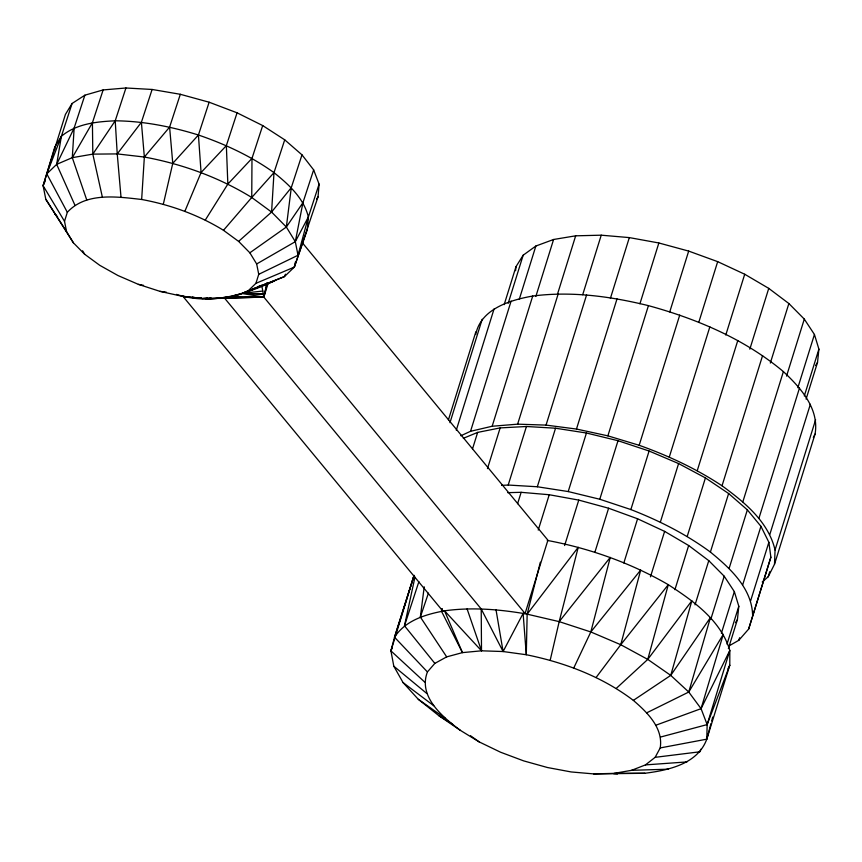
<?xml version="1.0" encoding="UTF-8"?>
<svg xmlns="http://www.w3.org/2000/svg" width="862" height="862" viewBox="0 0 862 862"><rect width="100%" height="100%" fill="white"/><g stroke="black" fill="none" stroke-linecap="round" stroke-linejoin="round"><path stroke-width="1.29" d="M73.399 242.825L66.579 231.662L64.521 221.319L67.322 212.3C85.877 192.032 117.135 196.73 141.659 199.478C170.493 204.8 198.486 214.897 223.484 230.305L251.747 197.495L251.984 158.382L262.695 125.572L237.072 112.814L209.132 102.212L180.32 94.292L152.111 89.465L125.938 87.989L103.138 89.928L84.875 95.186L72.085 103.483L65.426 114.42L43.1 185.696L45.805 199.284L73.399 242.825L84.648 254.236L99.766 265.324L117.975 275.538L138.373 284.363L159.944 291.345L181.591 296.151L202.247 298.532L220.855 298.371L236.5 295.677L284.428 276.605L294.33 267.101L318.035 196.892L319.091 184.134L313.649 169.879L301.991 154.858L284.719 139.827L262.695 125.572M54.672 149.826L54.715 147.23L61.374 136.293L72.085 103.483M540.345 562.207L527.156 614.164L526.294 654.732C564.545 662.469 602.075 676.638 633.344 700.386C647.146 712.238 663.428 727.948 660.217 747.925L655.131 757.332L645.466 764.896L631.587 770.316L614.078 773.365L593.649 773.904L571.14 771.943L547.478 767.525L523.622 760.866L500.553 752.214L479.218 741.923L460.491 730.437L438.887 715.697L418.285 699.297L403.05 682.564L393.805 666.207L390.928 650.885L394.527 637.223L414.083 575.299M645.11 773.236C668.47 770.24 697.681 764.044 706.786 739.165L707.152 724.586L729.823 650.444C720.772 620.263 693.479 601.019 668.298 584.684C630.898 562.983 589.694 548.361 547.241 540.409M475.759 334.391C480.791 308.822 510.261 300.03 532.716 296.043C571.484 291.011 610.705 296.377 648.429 305.644C696.938 318.918 744.563 339.035 783.396 371.608C800.507 387.631 819.46 408.717 815.064 434.049L774.507 564.265L768.182 576.786L762.234 581.958M774.507 564.265L775.057 549.999L815.603 419.794M460.491 730.437C442.896 717.249 417.854 696.755 427.423 671.929L394.527 637.223C405.474 620.284 425.785 614.326 444.544 610.824C470.706 607.182 497.158 609.143 523.115 613.432L526.294 654.732L503.096 651.532L481.513 650.81L462.452 652.62L441.516 611.32L441.667 608.637M223.484 230.305L238.602 241.392L271.584 212.052L273.997 172.637L284.719 139.827M86.75 199.962L72.289 157.66L74.154 127.985L84.875 95.186M141.659 199.478L144.353 157.035L141.39 122.275L152.111 89.465M319.091 184.134L308.38 216.944L307.325 229.701L294.33 267.101L255.928 283.339L248.385 290.58L243.03 293.242L234.442 295.494M515.584 270.657L515.993 266.66L523.169 255.206L535.862 246.026L553.587 239.485L575.665 235.822L601.234 235.186L629.325 237.6L658.859 242.976L688.684 251.09L717.68 261.649L744.714 274.245L768.753 288.382L788.87 303.532L804.3 319.102L814.439 334.488L818.9 349.121L817.521 362.417L806.078 399.138M728.39 648.59L737.43 619.552L738.809 606.245L734.349 591.623L724.209 576.225L708.779 560.656L688.663 545.517L664.624 531.38L637.589 518.784L608.604 508.224L578.768 500.1L549.234 494.734L521.144 492.321L507.686 492.655M255.928 283.339L258.74 274.321L298.015 255.26L295.31 241.672L286.346 227.029L291.281 187.657L301.991 154.858M183.013 296.42L442.572 610.759L444.544 610.824L462.452 652.62L446.678 656.876L420.354 617.02L424.223 586.828M74.865 205.059L56.676 164.351L61.374 136.293C76.362 123.729 96.425 121.682 115.217 120.799C143.534 121.079 171.441 126.628 198.422 135.011C225.154 144.159 250.961 156.151 273.997 172.637C288.662 184.446 303.661 197.948 308.38 216.944L298.015 255.26M258.74 274.321L256.671 263.966L295.31 241.672L302.939 202.678L313.649 169.879M294.33 267.101L295.375 262.005M427.423 671.929L434.836 663.395L404.483 625.78L414.956 577.12M267.015 282.768L263.826 297.088L525.087 613.496L547.92 540.183L302.077 242.448M163.306 204.283L172.766 163.349L169.609 127.102L180.32 94.292M550.171 660.303L559.19 621.631L578.23 547.284L527.156 614.164L523.115 613.432L503.096 651.532L481.212 608.96L224.271 297.789M267.339 282.747L263.826 297.088L205.846 298.683L210.985 297.767M573.758 667.996L590.815 631.954L610.264 557.391L559.19 621.631L527.156 614.164M596.073 677.521L620.748 644.711L640.703 570.041L590.815 631.954L559.19 621.631M660.217 747.925L706.786 739.165L710.967 723.563M711.667 720.955L712.712 717.055M616.211 688.458L647.761 659.398L668.298 584.684L620.748 644.711L590.815 631.954M633.344 700.386L670.744 675.388L691.874 600.739L647.761 659.398L620.748 644.711M646.769 712.799L688.76 692.035L710.46 617.515L670.744 675.388L688.76 692.035L701.065 708.661L707.152 724.586L660.486 737.064M64.521 221.319L43.1 185.696L54.715 147.23M655.95 725.19L701.065 708.661L723.293 634.313L688.76 692.035M728.961 645.929L738.82 640.294L748.658 629.044L770.876 557.186L768.872 542.273L760.93 526.305L747.354 509.862L728.627 493.527L705.428 477.914L678.599 463.573L649.097 451.02L618.011 440.708L586.44 433.015L555.548 428.22L526.434 426.496L500.154 427.908L477.656 432.39L463.347 438.316M770.876 557.186L748.658 629.044M424.729 682.111L390.928 650.885L413.814 576.258L394.527 637.223M268.157 283.178L263.826 297.088L205.846 298.683M448.423 419.88L475.856 331.795M449.975 422.682L482.181 319.274M456.289 430.192L494.066 308.93M504.162 304.652L515.993 266.66M508.181 303.327L523.169 255.206M460.814 435.773L470.544 431.302L511.101 301.097M472.505 448.93L477.656 432.39M519.301 299.222L535.862 246.026M470.544 431.302L492.159 426.248L532.716 296.043M535.841 296.474L553.587 239.485M487.472 468.626L500.154 427.908M557.52 294.082L575.665 235.822M492.159 426.248L517.62 424.169L558.177 293.953M501.63 485.392L508.203 485.037L526.434 426.496M517.609 503.677L521.144 492.321M582.701 294.707L601.234 235.186M517.62 424.169L546.045 425.106L586.602 294.901M508.203 485.037L537.317 486.761L555.548 428.22M538.233 530.087L549.234 494.734M610.393 298.392L629.325 237.6M546.045 425.106L576.473 429.05L617.03 298.845M537.317 486.761L568.209 491.555L586.44 433.015M564.61 545.549L578.768 500.1M639.927 303.758L658.859 242.976M576.473 429.05L607.872 435.849L648.429 305.644M568.209 491.555L599.78 499.249L618.011 440.708M594.834 552.413L608.604 508.224M669.752 311.882L688.684 251.09M775.057 549.999C768.398 521.629 744.477 502.18 722.033 485.791C696.291 468.734 668.212 455.653 639.173 445.288L679.73 315.083M752.645 615.727C752.138 588.293 730.092 568.23 710.396 552.068C686.055 534.149 658.956 520.529 630.865 509.561L649.097 451.02M623.829 562.972L637.589 518.784M698.748 322.442L717.68 261.649M669.3 457.032L709.857 326.827M660.367 522.113L678.599 463.573M650.465 576.829L664.624 531.38M725.782 335.027L744.714 274.245M697.239 470.684L737.797 340.479M687.197 536.455L705.428 477.914M674.903 589.705L688.663 545.517M749.821 349.175L768.753 288.382M722.033 485.791L762.59 355.586M710.396 552.068L728.627 493.527M695.02 604.844L708.779 560.656M770.326 363.053L788.87 303.532M742.839 501.824L783.396 371.608M710.838 619.153L724.209 576.225M786.543 376.091L804.3 319.102M729.123 568.392L747.354 509.862M721.375 633.29L734.349 591.623M797.867 387.684L814.439 334.488M758.948 518.234L799.494 388.029M742.699 584.835L760.93 526.305M727.011 644.129L738.809 606.245M804.311 395.97L818.9 349.121M769.809 534.483L810.366 404.278M706.786 739.165L729.78 665.227L729.823 650.444L701.065 708.661M750.63 600.803L768.872 542.273M738.82 640.294L739.618 637.751M768.182 576.786L769.766 571.678M700.774 749.24L699.976 751.783L655.131 757.332M67.322 212.3L46.785 173.855L56.676 164.351L72.289 157.66L92.417 122.727L103.138 89.928M72.289 157.66L92.816 154.126L115.217 120.799L125.938 87.989M184.877 211.276L201.072 172.519L198.422 135.011L209.132 102.212M205.275 220.101L227.848 184.091L226.35 145.624L237.072 112.814M404.483 625.78L418.889 581.645M420.354 617.02L428.425 593.142M441.516 611.32L442.389 608.82M707.152 724.586L729.78 665.227L727.981 668.729M46.785 173.855L61.374 136.293M285.462 274.191L284.428 276.605L243.03 293.242L263.298 294.061L242.028 293.5L263.826 297.088L261.703 284.999M390.928 650.885L391.973 648.407M43.1 185.696L45.277 180.848M56.676 164.351L74.154 127.985M813.329 437.465L815.064 434.049M295.31 241.672L308.38 216.944M815.56 365.542L817.521 362.417M735.469 622.676L737.43 619.552M238.602 241.392L249.851 252.803L286.346 227.029L302.939 202.678M316.537 199.014L318.035 196.892M121.003 197.096L117.243 153.91L141.39 122.275M286.346 227.029L271.584 212.052L291.281 187.657M92.417 122.727L92.816 154.126L117.243 153.91L144.353 157.035L169.609 127.102M144.353 157.035C182.194 164.017 218.937 177.281 251.747 197.495L273.997 172.637M172.766 163.349L198.422 135.011M201.072 172.519L226.35 145.624M227.848 184.091L251.984 158.382M434.836 663.395L446.678 656.876M262.759 291.044L243.03 293.242L254.699 288.091M257.038 287.057L260.539 285.505M243.03 293.242L274.913 280.689C244.129 294.987 210.285 305.353 176.527 294.395M264.084 284.428L268.825 283.296M226.954 297.024L218.334 298.284L220.855 298.371M202.247 298.532L207.322 297.832M181.591 296.151L197.527 298.166L201.482 297.778M645.466 764.896L686.992 761.922M631.587 770.316L668.384 769.195M593.649 773.904L644.895 773.279L614.078 773.365M230.65 296.485L263.826 297.088L259.828 296.948M523.115 613.432L525.087 613.496M613.561 773.667L617.494 774.011M159.944 291.345L166.334 292.207M138.373 284.363L143.534 285.344M192.528 296.991L197.527 298.166M607.872 435.849L639.173 445.288M599.78 499.249L630.865 509.561M438.887 715.697L452.593 724.112M647.761 659.398L670.744 675.388M418.285 699.297L445.126 718.208M470.533 735.749L479.218 741.923M251.747 197.495L271.584 212.052M403.05 682.564L433.769 705.741M393.805 666.207L426.873 693.544M54.759 213.927L57.528 216.739M444.544 610.824L481.513 650.81L481.212 608.96M45.805 199.284L66.579 231.662M249.851 252.803L256.671 263.966M82.59 250.788L84.648 254.236M467.085 608.895L481.513 650.81M92.816 154.126L102.395 197.258M496.027 609.854L503.096 651.532M115.217 120.799L117.243 153.91"/></g></svg>
